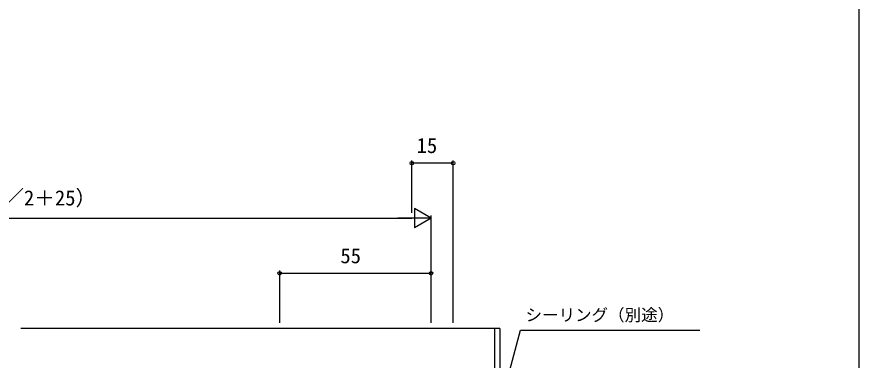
# Model space of a CAD drawing. Units: millimetres, scale not verified. Extents: x -437 to 438, y -681 to 679.
# Drawn here: x 132.2 to 438.2, y -276.5 to -151.9 of the extents above; entities that cross this region are included whole.
import ezdxf
from ezdxf.enums import TextEntityAlignment as Align

# ---------------------------------------------------------------- set-up
doc = ezdxf.new("R2010")
doc.units = ezdxf.units.MM
doc.header["$LTSCALE"] = 4
for name, color, linetype in [('0-4_YKK_12', 2, 'Continuous'), ('0-6_YKK_D', 6, 'Continuous'), ('0-7_YKK_ZWAK', 7, 'Continuous')]:
    doc.layers.add(name, color=color, linetype=linetype)
doc.styles.add('ＭＳ ゴシック', font='')
doc.styles.get('ＭＳ ゴシック').set_extended_font_data('MS Gothic')

msp = doc.modelspace()

# ---------------------------------------------------------------- linework, layer by layer
at = {"layer": '0-4_YKK_12'}
for p, q in [((307.69, -265.002), (133.7, -265.002)), ((305.69, -265.002), (305.69, -280.002))]:
    msp.add_line(p, q, dxfattribs=at)
msp.add_lwpolyline([(307.69, -265.002), (307.69, -280.002), (307.69, -353)], dxfattribs=at)
at = {"layer": '0-6_YKK_D'}
for p, q in [((275.69, -223.002), (275.69, -204.002)), ((290.69, -205.002), (275.69, -205.002)), ((290.69, -263.002), (290.69, -204.002)), ((282.69, -225.002), (276.628, -221.502)), ((276.628, -221.502), (276.628, -228.502)), ((-11.29, -225.002), (275.69, -225.002)), ((282.69, -225.002), (270.566, -225.002)), ((282.69, -225.002), (276.628, -228.502)), ((282.69, -263.002), (282.69, -224.002)), ((227.69, -263.002), (227.69, -244.002)), ((282.69, -263.002), (282.69, -244.002)), ((227.69, -245.002), (282.69, -245.002))]:
    msp.add_line(p, q, dxfattribs=at)
msp.add_lwpolyline([(296.919, -333.915), (297.579, -331.452), (315.202, -265.682), (380.288, -265.682)], dxfattribs=at)
for centre in [(275.69, -205.002), (290.69, -205.002), (227.69, -245.002), (282.69, -245.002)]:
    msp.add_circle(centre, 0.637, dxfattribs=at)
at = {"layer": '0-7_YKK_ZWAK'}
msp.add_lwpolyline([(-436.8, -681), (438.2, -681), (438.2, 644)], dxfattribs=at)

# ---------------------------------------------------------------- texts
at = {"layer": '0-6_YKK_D', "style": 'ＭＳ ゴシック'}
for s, height, p in [('15', 5.499, (277.437, -203.002)), ('網戸出来幅MW （W／2＋25）', 5.499, (67.321, -222.022)), ('55', 5.499, (249.736, -243.002)), ('シーリング（別途）', 4.399, (316.99, -263.624))]:
    msp.add_text(s, height=height, dxfattribs=at).set_placement(p, align=Align.BOTTOM_LEFT)

doc.saveas('drawing.dxf')
